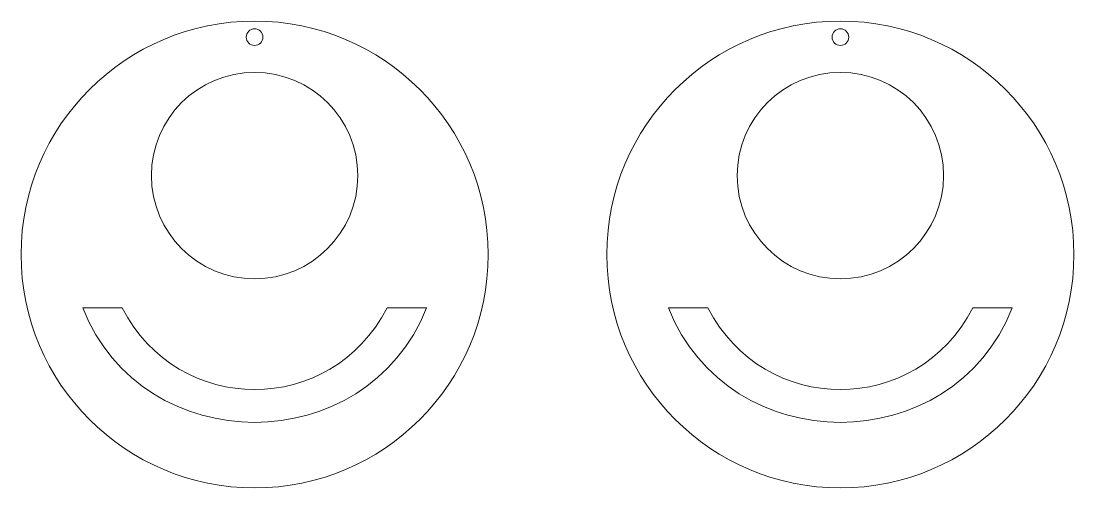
# Model space of a CAD drawing. Header units: inches. Extents: x -2 to 2, y -0.89 to 0.89.
import ezdxf

# ---------------------------------------------------------------- set-up
doc = ezdxf.new("R2010")
doc.units = ezdxf.units.IN
doc.header["$MEASUREMENT"] = 0
doc.layers.add('Layer 1', color=7, linetype='Continuous')

msp = doc.modelspace()

# ---------------------------------------------------------------- linework, layer by layer
at = {"layer": 'Layer 1', "lineweight": 18}
for points in [[(-1.1111, 0.8861), (-0.6218, 0.8861), (-0.225, 0.4894), (-0.225, 0), (-0.225, -0.4894), (-0.6218, -0.8861), (-1.1111, -0.8861), (-1.6005, -0.8861), (-1.9972, -0.4894), (-1.9972, 0), (-1.9972, 0.4894), (-1.6005, 0.8861), (-1.1111, 0.8861)], [(1.1111, 0.8861), (1.6005, 0.8861), (1.9972, 0.4894), (1.9972, 0), (1.9972, -0.4894), (1.6005, -0.8861), (1.1111, -0.8861), (0.6218, -0.8861), (0.225, -0.4894), (0.225, 0), (0.225, 0.4894), (0.6218, 0.8861), (1.1111, 0.8861)], [(-1.1111, 0.8567), (-1.0937, 0.8567), (-1.0795, 0.8426), (-1.0795, 0.8251), (-1.0795, 0.8076), (-1.0937, 0.7935), (-1.1111, 0.7935), (-1.1286, 0.7935), (-1.1427, 0.8076), (-1.1427, 0.8251), (-1.1427, 0.8426), (-1.1286, 0.8567), (-1.1111, 0.8567)], [(1.1111, 0.8567), (1.1286, 0.8567), (1.1427, 0.8426), (1.1427, 0.8251), (1.1427, 0.8076), (1.1286, 0.7935), (1.1111, 0.7935), (1.0937, 0.7935), (1.0795, 0.8076), (1.0795, 0.8251), (1.0795, 0.8426), (1.0937, 0.8567), (1.1111, 0.8567)], [(-1.1111, 0.6911), (-0.8948, 0.6911), (-0.7195, 0.5157), (-0.7195, 0.2994), (-0.7195, 0.0831), (-0.8948, -0.0923), (-1.1111, -0.0923), (-1.3275, -0.0923), (-1.5028, 0.0831), (-1.5028, 0.2994), (-1.5028, 0.5157), (-1.3275, 0.6911), (-1.1111, 0.6911)], [(1.1111, 0.6911), (1.3275, 0.6911), (1.5028, 0.5157), (1.5028, 0.2994), (1.5028, 0.0831), (1.3275, -0.0923), (1.1111, -0.0923), (0.8948, -0.0923), (0.7195, 0.0831), (0.7195, 0.2994), (0.7195, 0.5157), (0.8948, 0.6911), (1.1111, 0.6911)], [(-0.4591, -0.2026), (-0.4591, -0.2026), (-0.6088, -0.2026), (-0.6088, -0.2026), (-0.8202, -0.6161), (-1.4021, -0.6161), (-1.6135, -0.2026), (-1.6135, -0.2026), (-1.7632, -0.2026), (-1.7632, -0.2026), (-1.5349, -0.7819), (-0.6874, -0.7819), (-0.4591, -0.2026)], [(1.7632, -0.2026), (1.7632, -0.2026), (1.6135, -0.2026), (1.6135, -0.2026), (1.4021, -0.6161), (0.8202, -0.6161), (0.6088, -0.2026), (0.6088, -0.2026), (0.4591, -0.2026), (0.4591, -0.2026), (0.6874, -0.7819), (1.5349, -0.7819), (1.7632, -0.2026)]]:
    msp.add_open_spline(points, degree=3, knots=[0, 0, 0, 0, 0.25, 0.25, 0.25, 0.5, 0.5, 0.5, 0.75, 0.75, 0.75, 1, 1, 1, 1], dxfattribs=at)

doc.saveas('drawing.dxf')
